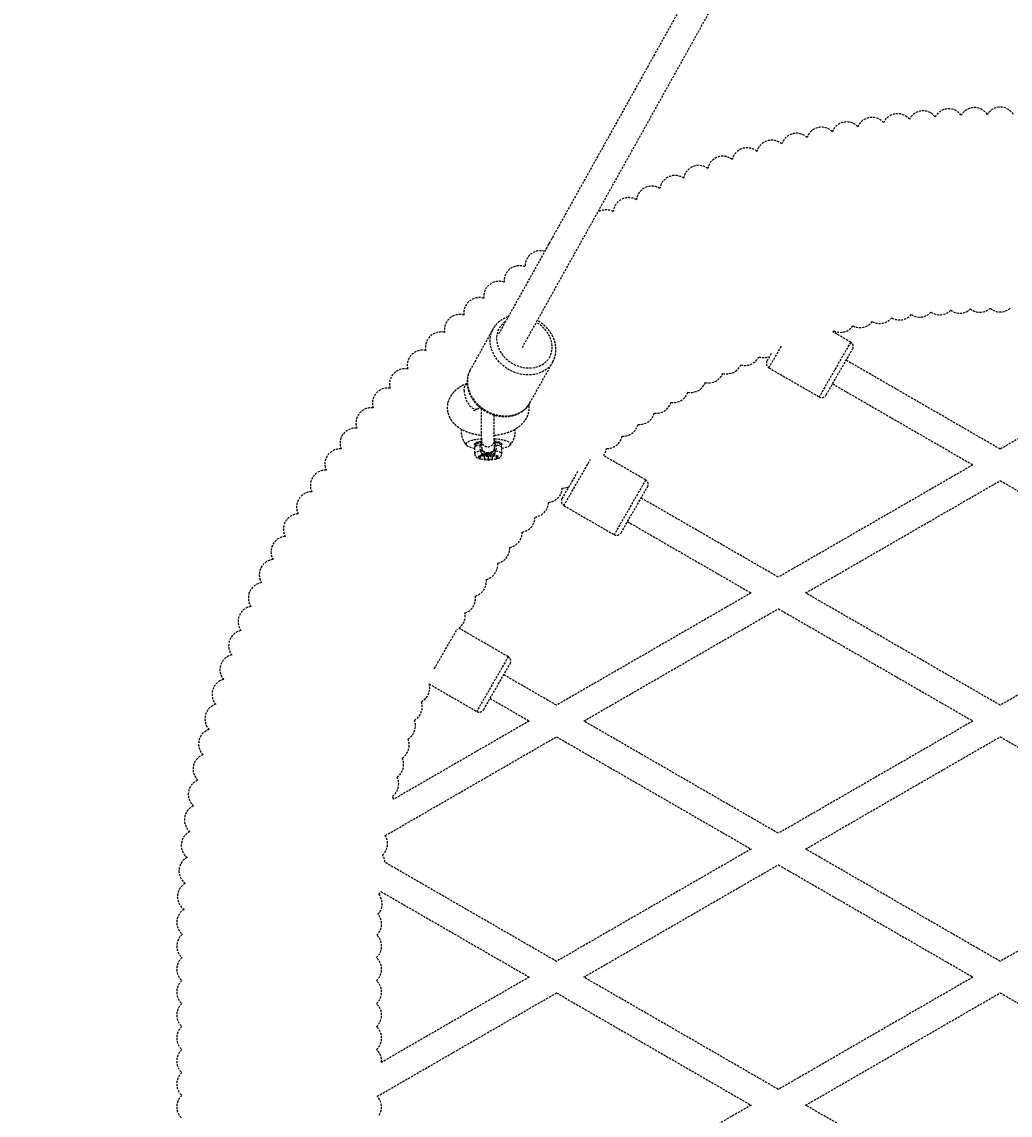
# Model space of a CAD drawing. Header units: millimetres. Extents: x -4197 to 3701, y -3900 to 3375.
# Drawn here: x -375 to 205, y 215 to 856 of the extents above; entities that cross this region are included whole.
import ezdxf

# ---------------------------------------------------------------- set-up
doc = ezdxf.new("R2010")
doc.units = ezdxf.units.MM
doc.linetypes.add('HIDDEN', pattern=[1.905, 1.27, -0.635])
for name, color, linetype in [('DIKOM_ОБЪЕКТ', 7, 'Continuous'), ('DIKOM_РАЗМЕР_ЗОНА', 7, 'Continuous'), ('DIKOM_РАЗМЕР_ОБЪЕКТА', 7, 'Continuous')]:
    doc.layers.add(name, color=color, linetype=linetype)
doc.styles.add('style1', font='arialbd.ttf', dxfattribs={"width": 0.8})
doc.dimstyles.new('1-50', dxfattribs={"dimtxt": 300, "dimasz": 200, "dimexe": 100, "dimexo": 0, "dimgap": 100, "dimtad": 1, "dimtxsty": 'style1', "dimcen": 200, "dimclrd": 7, "dimclre": 7, "dimclrt": 7, "dimadec": 1, "dimazin": 2, "dimtfac": 1, "dimtmove": 0, "dimatfit": 2, "dimfxl": 0, "dimlwd": 25, "dimlwe": 18, "dimarcsym": 0})

# ---------------------------------------------------------------- blocks, each defined once
blk = doc.blocks.new('*D2')
at = {"layer": 'Defpoints', "color": 0, "transparency": 16777216}
for p in [(-934.08, 1825.38), (198.72, 1825.38), (198.72, -1533.62)]:
    blk.add_point(p, dxfattribs=at)
at = {"layer": 'DIKOM_РАЗМЕР_ОБЪЕКТА', "color": 7, "lineweight": 18, "transparency": 16777216}
for p, q in [((198.72, 1825.38), (-1034.08, 1825.38)), ((198.72, -1533.62), (-1034.08, -1533.62))]:
    blk.add_line(p, q, dxfattribs=at)
at = {"layer": 'DIKOM_РАЗМЕР_ОБЪЕКТА', "color": 7, "lineweight": 25, "transparency": 16777216}
blk.add_line((-934.08, -1333.62), (-934.08, 1625.38), dxfattribs=at)
at = {"layer": 'DIKOM_РАЗМЕР_ОБЪЕКТА', "color": 7, "transparency": 16777216}
for points in [[(-967.42, 1625.38), (-900.75, 1625.38), (-934.08, 1825.38)], [(-967.42, -1333.62), (-900.75, -1333.62), (-934.08, -1533.62)]]:
    blk.add_solid(points, dxfattribs=at)
at = {"layer": 'DIKOM_РАЗМЕР_ОБЪЕКТА', "color": 7, "transparency": 16777216, "insert": (-1212.9, 33.6), "char_height": 300, "attachment_point": 5, "rotation": 90, "style": 'style1'}
blk.add_mtext('{\\fArial|b0|i0|c204|p34;\\H1.16667x;3360}', dxfattribs=at)
blk = doc.blocks.new('*D3')
at = {"layer": 'Defpoints', "color": 0, "transparency": 16777216}
for p in [(-3721.93, 3375.38), (198.72, 3375.38), (198.72, -3083.62)]:
    blk.add_point(p, dxfattribs=at)
at = {"layer": 'DIKOM_РАЗМЕР_ЗОНА', "color": 7, "lineweight": 18, "transparency": 16777216}
for p, q in [((198.72, 3375.38), (-3821.93, 3375.38)), ((198.72, -3083.62), (-3821.93, -3083.62))]:
    blk.add_line(p, q, dxfattribs=at)
at = {"layer": 'DIKOM_РАЗМЕР_ЗОНА', "color": 7, "lineweight": 25, "transparency": 16777216}
blk.add_line((-3721.93, -2883.62), (-3721.93, 3175.38), dxfattribs=at)
at = {"layer": 'DIKOM_РАЗМЕР_ЗОНА', "color": 7, "transparency": 16777216}
for points in [[(-3755.26, 3175.38), (-3688.6, 3175.38), (-3721.93, 3375.38)], [(-3755.26, -2883.62), (-3688.6, -2883.62), (-3721.93, -3083.62)]]:
    blk.add_solid(points, dxfattribs=at)
at = {"layer": 'DIKOM_РАЗМЕР_ЗОНА', "color": 7, "transparency": 16777216, "insert": (-4000.63, 193.17), "char_height": 300, "attachment_point": 5, "rotation": 90, "style": 'style1'}
blk.add_mtext('{\\fArial|b0|i0|c204|p34;\\H1.16667x;6460}', dxfattribs=at)

msp = doc.modelspace()

# ---------------------------------------------------------------- linework, layer by layer
at = {"layer": 'DIKOM_ОБЪЕКТ', "color": 7, "linetype": 'HIDDEN', "lineweight": 15}
for p, q in [((175.313, 1158.099), (-95.258, 672.857)), ((-81.284, 665.065), (189.287, 1150.307)), ((-98.412, 675.97), (-111.785, 651.986)), ((-98.625, 675.571), (-98.412, 675.97)), ((100.734, 674.152), (101.181, 674.77)), ((111.115, 668.158), (100.734, 674.152)), ((111.115, 668.158), (92.615, 636.115)), ((64.508, 661.432), (62.072, 657.213)), ((63.17, 653.115), (70.594, 665.974)), ((96.713, 637.213), (112.213, 664.06)), ((-76.849, 632.506), (-63.476, 656.49)), ((198.719, 605.456), (108.463, 657.565)), ((288.975, 657.565), (198.719, 605.456)), ((-111.785, 651.986), (-112.04, 651.506)), ((63.17, 653.115), (92.615, 636.115)), ((100.463, 643.709), (182.719, 596.218)), ((-109.031, 608.913), (-109.031, 608.158)), ((-105.289, 610.424), (-105.151, 606.456)), ((-97.556, 606.717), (-97.694, 610.688)), ((-97.353, 609.204), (-97.645, 609.283)), ((-93.531, 608.158), (-93.531, 608.913)), ((-109.231, 606.226), (-109.231, 602.748)), ((-93.331, 602.748), (-93.331, 606.226)), ((-106.281, 601.288), (-106.258, 601.422)), ((-106.281, 601.299), (-106.281, 600.334)), ((-101.306, 601.066), (-103.743, 600.694)), ((-103.743, 600.694), (-103.718, 599.962)), ((-103.718, 600.698), (-103.718, 599.962)), ((-103.718, 599.962), (-101.255, 599.601)), ((-98.844, 600.705), (-101.306, 601.066)), ((-101.255, 601.058), (-101.255, 599.601)), ((-101.255, 599.601), (-98.818, 599.973)), ((-98.818, 599.973), (-98.844, 600.705)), ((-96.303, 601.422), (-96.281, 601.299)), ((-96.281, 600.334), (-96.281, 601.299)), ((-56.961, 572.362), (-41.279, 599.525)), ((-9.016, 587.405), (-33.803, 601.716)), ((182.719, 596.218), (68.719, 530.4)), ((-48.902, 592.321), (-58.059, 576.46)), ((-54.828, 583.255), (-54.309, 582.955)), ((-9.016, 587.405), (-27.516, 555.362)), ((-23.418, 556.46), (-7.918, 583.307)), ((84.719, 521.163), (198.719, 586.981)), ((198.719, 586.981), (312.719, 521.163)), ((68.719, 530.4), (-11.668, 576.812)), ((-56.961, 572.362), (-27.516, 555.362)), ((-19.668, 562.955), (52.719, 521.163)), ((52.719, 521.163), (-61.281, 455.345)), ((198.719, 455.345), (84.719, 521.163)), ((312.719, 521.163), (198.719, 455.345)), ((-45.281, 446.107), (68.719, 511.925)), ((68.719, 511.925), (182.719, 446.107)), ((-132.889, 476.69), (-119.303, 500.221)), ((-89.535, 483.782), (-118.524, 500.518)), ((-89.535, 483.782), (-108.035, 451.739)), ((-103.937, 452.837), (-88.437, 479.684)), ((-135.922, 467.839), (-108.035, 451.739)), ((-61.281, 455.345), (-92.187, 473.188)), ((-100.187, 459.332), (-77.281, 446.107)), ((-77.281, 446.107), (-156.707, 400.251)), ((68.719, 380.289), (-45.281, 446.107)), ((182.719, 446.107), (68.719, 380.289)), ((-161.608, 378.946), (-61.281, 436.87)), ((-61.281, 436.87), (52.719, 371.052)), ((84.719, 371.052), (198.719, 436.87)), ((198.719, 436.87), (312.719, 371.052)), ((52.719, 371.052), (-61.281, 305.234)), ((198.719, 305.234), (84.719, 371.052)), ((312.719, 371.052), (198.719, 305.234)), ((-61.281, 305.234), (-161.747, 363.238)), ((-45.281, 295.996), (68.719, 361.814)), ((68.719, 361.814), (182.719, 295.996)), ((-164.05, 346.093), (-77.281, 295.996)), ((-77.281, 295.996), (-163.816, 246.035)), ((68.719, 230.178), (-45.281, 295.996)), ((182.719, 295.996), (68.719, 230.178)), ((-166.284, 226.135), (-61.281, 286.758)), ((-61.281, 286.758), (52.719, 220.941)), ((84.719, 220.941), (198.719, 286.758)), ((198.719, 286.758), (312.719, 220.941)), ((52.719, 220.941), (-61.281, 155.123)), ((198.719, 155.123), (84.719, 220.941))]:
    msp.add_line(p, q, dxfattribs=at)
at = {"layer": 'DIKOM_ОБЪЕКТ', "color": 7, "linetype": 'HIDDEN', "lineweight": 15, "flags": 128}
for points in [[(-65.235, 726.701), (-66.153, 725.265), (-66.587, 724.276)], [(-91.271, 680.008), (-91.53, 679.826), (-93.107, 678.475), (-94.407, 676.894), (-95.402, 675.119), (-96.071, 673.185), (-96.4, 671.136), (-96.381, 669.013), (-96.016, 666.864), (-95.312, 664.733), (-94.283, 662.665), (-92.953, 660.706), (-91.349, 658.896), (-89.505, 657.275)], [(-89.505, 657.275), (-87.461, 655.876), (-85.26, 654.73), (-82.949, 653.861), (-80.578, 653.288), (-78.197, 653.022), (-75.856, 653.07), (-73.606, 653.43), (-71.495, 654.095), (-69.567, 655.051), (-67.864, 656.277), (-66.422, 657.746), (-65.272, 659.429), (-64.437, 661.289), (-63.937, 663.285), (-63.781, 665.377), (-63.974, 667.519), (-64.51, 669.665), (-65.379, 671.769), (-66.561, 673.788), (-68.033, 675.678), (-69.761, 677.398), (-71.71, 678.912), (-73.082, 679.774)], [(-91.999, 653.931), (-93.994, 655.667), (-95.756, 657.592), (-97.254, 659.67), (-98.461, 661.866), (-99.355, 664.139), (-99.92, 666.45), (-100.147, 668.757), (-100.031, 671.019), (-99.575, 673.196), (-98.786, 675.248), (-98.625, 675.571)], [(-63.409, 656.61), (-63.616, 656.244), (-64.875, 654.446), (-66.421, 652.859), (-68.227, 651.51), (-70.259, 650.424), (-72.482, 649.619), (-74.856, 649.112), (-77.338, 648.909), (-79.885, 649.016), (-82.451, 649.43), (-84.99, 650.144), (-87.456, 651.144), (-89.807, 652.414), (-91.999, 653.931)], [(-112.04, 651.506), (-112.16, 651.264), (-112.948, 649.212), (-113.405, 647.035), (-113.521, 644.773), (-113.294, 642.467), (-112.728, 640.156), (-111.834, 637.882), (-110.627, 635.686), (-109.129, 633.608), (-107.367, 631.683), (-105.372, 629.947)], [(-115.443, 639.838), (-115.333, 638.291), (-115.007, 636.659), (-114.481, 635.018), (-113.779, 633.446), (-112.934, 632.015), (-111.985, 630.794), (-110.978, 629.838), (-109.959, 629.192), (-108.975, 628.887), (-108.073, 628.937), (-107.878, 629)], [(-105.372, 629.947), (-103.18, 628.431), (-100.83, 627.161), (-98.363, 626.16), (-95.824, 625.446), (-93.258, 625.032), (-90.712, 624.925), (-88.229, 625.128), (-85.855, 625.635), (-83.632, 626.44), (-81.6, 627.526), (-79.795, 628.875), (-78.249, 630.462), (-76.989, 632.26), (-76.849, 632.506)], [(-109.231, 605.737), (-110.762, 606.097), (-112.101, 606.534), (-113.143, 607.023), (-113.859, 607.549), (-114.229, 608.099), (-114.243, 608.657), (-113.9, 609.207), (-113.21, 609.736), (-112.193, 610.228), (-110.875, 610.67), (-109.293, 611.049), (-107.491, 611.355), (-105.518, 611.58), (-105.335, 611.596)], [(-108.854, 607.732), (-108.862, 607.738), (-109.234, 608.175), (-109.234, 608.623), (-108.862, 609.06), (-108.136, 609.467), (-107.089, 609.823), (-105.77, 610.113), (-105.281, 610.192)], [(-108.838, 607.713), (-108.995, 607.965), (-108.974, 608.399), (-108.594, 608.821), (-107.872, 609.213), (-106.841, 609.555), (-105.551, 609.832), (-105.27, 609.877)], [(-97.709, 611.634), (-97.043, 611.58), (-95.07, 611.355), (-93.268, 611.049), (-91.687, 610.67), (-90.369, 610.228), (-89.351, 609.736), (-88.662, 609.207), (-88.319, 608.657), (-88.333, 608.099), (-88.703, 607.549), (-89.418, 607.023), (-90.46, 606.534), (-91.8, 606.097), (-93.331, 605.737)], [(-97.678, 610.248), (-97.533, 610.228), (-96.102, 609.977), (-94.912, 609.652), (-94.02, 609.268), (-93.468, 608.844), (-93.281, 608.399)], [(-97.667, 609.932), (-97.566, 609.918), (-96.191, 609.67), (-95.054, 609.352), (-94.207, 608.977), (-93.692, 608.565), (-93.531, 608.133), (-93.727, 607.709)], [(-105.745, 607.928), (-107.034, 607.646), (-108.063, 607.299), (-108.786, 606.904), (-109.171, 606.478), (-109.231, 606.226)], [(-109.231, 602.749), (-109.171, 603.001), (-108.786, 603.427), (-108.063, 603.822), (-107.034, 604.168), (-105.745, 604.451)], [(-93.331, 606.226), (-93.41, 606.515), (-93.823, 606.939), (-94.574, 607.33), (-95.627, 607.672), (-96.935, 607.949)], [(-96.935, 604.471), (-95.627, 604.195), (-94.574, 603.853), (-93.823, 603.461), (-93.41, 603.038), (-93.331, 602.753)], [(-93.281, 608.399), (-93.468, 607.954), (-93.707, 607.732)], [(-104.622, 602.091), (-105.71, 601.845), (-106.536, 601.539), (-107.054, 601.19), (-107.231, 600.819), (-107.058, 600.448), (-106.544, 600.098), (-105.924, 599.854)], [(-106.258, 600.211), (-106.58, 600.436), (-106.781, 600.804), (-106.606, 601.173), (-106.068, 601.517), (-105.205, 601.814), (-104.073, 602.043), (-102.752, 602.188), (-101.33, 602.24), (-99.905, 602.195), (-98.574, 602.056), (-97.427, 601.832), (-96.543, 601.539), (-95.981, 601.197), (-95.781, 600.829), (-95.781, 600.829)], [(-106.281, 600.322), (-106.107, 600.672), (-105.576, 600.996), (-104.726, 601.271), (-103.621, 601.477), (-102.342, 601.598), (-100.984, 601.625), (-99.649, 601.557), (-98.434, 601.397), (-97.431, 601.159), (-96.713, 600.86), (-96.334, 600.521), (-96.321, 600.169), (-96.677, 599.829), (-97.374, 599.526), (-98.361, 599.283), (-99.564, 599.118), (-100.895, 599.043), (-102.254, 599.064), (-103.541, 599.179), (-104.661, 599.38), (-105.529, 599.651), (-106.083, 599.973), (-106.281, 600.322)], [(-96.637, 599.854), (-95.968, 600.123), (-95.479, 600.475), (-95.332, 600.846), (-95.535, 601.216), (-96.076, 601.563), (-96.924, 601.865), (-98.028, 602.106)], [(-95.781, 600.829), (-95.956, 600.46), (-96.303, 600.211)], [(-57.86, 582.522), (-56.28, 582.764), (-54.828, 583.255)], [(-156.707, 400.251), (-156.763, 400.424), (-157.402, 401.89)], [(-165.345, 344.414), (-164.333, 345.649), (-164.05, 346.093)]]:
    msp.add_lwpolyline(points, dxfattribs=at)
at = {"layer": 'DIKOM_ОБЪЕКТ', "color": 7, "linetype": 'HIDDEN', "lineweight": 15}
for centre, radius, start, end in [((138.549, 793.046), 9, 39.468253, 155.13285), ((153.538, 794.724), 9, 37.635914, 153.307738), ((168.573, 795.924), 9, 35.826119, 151.489706), ((183.637, 796.645), 9, 33.986301, 149.6493), ((198.719, 796.885), 9, 32.161054, 147.838929), ((108.769, 788.263), 9, 43.111809, 158.773221), ((123.621, 790.892), 9, 41.293362, 156.964765), ((79.356, 781.593), 9, 46.767221, 162.443657), ((94.01, 785.162), 9, 44.953509, 160.609555), ((50.424, 773.064), 9, 50.417703, 166.087043), ((64.822, 777.559), 9, 48.583584, 164.260003), ((36.177, 768.113), 9, 52.240982, 167.909257), ((22.096, 762.71), 9, 54.069065, 169.725611), ((8.195, 756.863), 9, 55.902767, 171.563744), ((-5.515, 750.574), 9, 57.714782, 173.386548), ((-19.017, 743.853), 9, 59.542347, 175.206925), ((-32.298, 736.705), 9, 61.372191, 122.165487), ((-70.683, 712.776), 9, 73.849346, 182.50965), ((-82.948, 703.998), 9, 68.670641, 184.341508), ((-94.928, 694.833), 9, 70.489135, 186.153665), ((-106.608, 685.293), 9, 72.327197, 187.983844), ((151.51, 691.873), 9, 237.110682, 317.490457), ((163.27, 693.19), 9, 235.285571, 315.669337), ((175.067, 694.131), 9, 233.456322, 313.835538), ((186.886, 694.696), 9, 231.639919, 312.018811), ((198.719, 694.885), 9, 229.806457, 310.193564), ((-117.98, 675.386), 9, 74.147078, 189.816094), ((116.566, 685.688), 9, 242.585155, 322.960208), ((128.145, 688.12), 9, 240.76656, 321.144576), ((139.799, 690.183), 9, 238.932036, 319.315569), ((-129.03, 665.12), 9, 75.965139, 191.634866), ((105.069, 682.887), 9, 244.405347, 324.791659), ((109.615, 665.56), 3, 330, 60), ((-139.748, 654.508), 9, 77.796695, 193.463125), ((38.48, 658.55), 9, 255.360684, 335.744418), ((49.237, 663.484), 9, 253.534146, 333.911922), ((60.143, 668.072), 9, 251.716494, 292.081127), ((64.67, 655.713), 3, 150, 240), ((-150.122, 643.56), 9, 79.618695, 195.285089), ((27.887, 653.277), 9, 257.188485, 337.568249), ((-160.143, 632.288), 9, 81.44699, 197.110123), ((-111.45, 640.505), 4.049, 121.657116, 189.490305), ((17.467, 647.669), 9, 259.010531, 339.39067), ((7.23, 641.731), 9, 260.835802, 341.218858), ((94.115, 638.713), 3, 240, 330), ((-169.799, 620.702), 9, 83.272147, 198.946863), ((-2.812, 635.471), 9, 262.661236, 343.043931), ((-12.649, 628.894), 9, 264.487857, 344.868827), ((-179.082, 608.813), 9, 85.085837, 200.755466), ((-22.272, 622.007), 9, 266.309236, 346.692472), ((-101.495, 610.652), 3.801, 183.398658, 0.561138), ((-31.672, 614.817), 9, 268.141707, 348.521445), ((-187.98, 596.636), 9, 86.927559, 202.591974), ((-40.836, 607.332), 9, 321.389675, 350.339194), ((-196.487, 584.181), 9, 88.741269, 204.41652), ((-10.516, 584.807), 3, 330, 60), ((-204.593, 571.461), 9, 90.567163, 206.236689), ((-66.837, 583.179), 9, 275.437081, 355.817869), ((-74.976, 574.589), 9, 277.26401, 357.644777), ((-55.461, 574.96), 3, 150, 240), ((-212.29, 558.49), 9, 92.397317, 208.059268), ((-82.838, 565.745), 9, 279.08914, 359.468107), ((-219.569, 545.281), 9, 94.224906, 209.890196), ((-90.414, 556.655), 9, 280.907806, 1.293168), ((-26.016, 557.96), 3, 240, 330), ((-97.697, 547.327), 9, 282.742379, 3.124932), ((-226.424, 531.846), 9, 96.044214, 211.713195), ((-104.679, 537.773), 9, 284.56101, 4.940684), ((-232.848, 518.2), 9, 97.871527, 213.533725), ((-111.353, 528.001), 9, 286.386613, 6.772271), ((-117.713, 518.021), 9, 288.214612, 8.597108), ((-238.833, 504.357), 9, 99.701169, 215.366615), ((-123.751, 507.844), 9, 305.510963, 10.419433), ((-244.375, 490.329), 9, 101.518519, 217.184912), ((-249.467, 476.132), 9, 103.35048, 219.012372), ((-91.035, 481.184), 3, 330, 60), ((-254.105, 461.781), 9, 105.173187, 220.841411), ((-144.577, 465.372), 9, 297.337696, 15.908), ((-258.283, 447.288), 9, 106.994443, 222.664507), ((-148.925, 454.366), 9, 299.166708, 19.547475), ((-106.535, 454.337), 3, 240, 330), ((-152.92, 443.228), 9, 300.990441, 21.368722), ((-261.997, 432.67), 9, 108.821682, 224.492384), ((-156.559, 431.968), 9, 302.813377, 23.195156), ((-265.244, 417.941), 9, 110.644152, 226.316288), ((-159.837, 420.597), 9, 304.639722, 25.022515), ((-268.02, 403.115), 9, 112.470624, 228.136227), ((-162.751, 409.128), 9, 306.463359, 26.846505), ((-270.323, 388.21), 9, 114.300927, 229.968129), ((-272.15, 373.238), 9, 116.119301, 231.773053), ((-169.283, 374.246), 9, 311.938637, 32.31985), ((-273.499, 358.219), 9, 117.962159, 233.620229), ((-170.717, 362.499), 9, 4.709717, 34.148831), ((-274.369, 343.16), 9, 119.763606, 235.461101), ((-172.458, 338.9), 9, 317.431579, 37.780685), ((-274.758, 328.079), 9, 121.582057, 230.773349), ((-172.763, 327.074), 9, 313.879721, 39.612078), ((-274.781, 314.117), 9, 129.036903, 228.385781), ((-172.781, 314.117), 9, 311.614219, 45.959665), ((-274.781, 300.66), 9, 131.614219, 228.389867), ((-172.781, 300.659), 9, 311.610133, 48.385781), ((-274.781, 287.201), 9, 131.610133, 228.40084), ((-172.781, 287.201), 9, 311.59916, 48.389867), ((-274.781, 273.741), 9, 131.59916, 228.389867), ((-172.781, 273.741), 9, 311.610133, 48.40084), ((-274.781, 260.282), 9, 131.610133, 228.389867), ((-172.781, 260.282), 9, 311.610133, 48.389867), ((-274.781, 246.824), 9, 131.610133, 228.389867), ((-172.781, 246.824), 9, 354.969443, 48.389867), ((-274.781, 233.366), 9, 131.610133, 228.389867), ((-274.781, 219.908), 9, 131.610133, 228.389867), ((-172.781, 219.908), 9, 327.738326, 43.783323)]:
    msp.add_arc(centre, radius, start, end, dxfattribs=at)
for points, knots in [([(-89.593, 683.018), (-89.716, 682.985), (-90.589, 682.749), (-92.082, 682.045), (-94.015, 680.905), (-95.727, 679.506), (-97.177, 677.893), (-98.143, 676.551), (-98.527, 675.714), (-98.612, 675.526)], [0, 0, 0, 0, 0.0305694, 0.2163611, 0.4010806, 0.5845471, 0.7667514, 0.9478908, 1, 1, 1, 1]), ([(-63.432, 656.636), (-63.193, 657.082), (-62.615, 658.155), (-62.032, 660.011), (-61.648, 662.138), (-61.577, 664.331), (-61.807, 666.553), (-62.339, 668.771), (-63.165, 670.952), (-64.274, 673.062), (-65.65, 675.066), (-67.268, 676.934), (-69.112, 678.624), (-70.82, 679.93), (-71.958, 680.574), (-72.363, 680.803)], [0, 0, 0, 0, 0.056921, 0.136987, 0.21709, 0.2974418, 0.3781953, 0.4594251, 0.5411287, 0.6232468, 0.705692, 0.7883756, 0.8712245, 0.9541882, 1, 1, 1, 1]), ([(-112.027, 651.455), (-112.242, 651.032), (-112.778, 649.973), (-113.308, 648.131), (-113.645, 645.993), (-113.667, 643.792), (-113.389, 641.569), (-112.81, 639.355), (-111.938, 637.183), (-110.785, 635.087), (-109.369, 633.103), (-107.74, 631.292), (-106.416, 630.104), (-105.312, 629.229), (-104.136, 628.37), (-102.296, 627.247), (-100.004, 626.165), (-97.619, 625.338), (-95.178, 624.781), (-92.719, 624.504), (-90.281, 624.513), (-87.904, 624.811), (-85.63, 625.395), (-83.495, 626.254), (-81.54, 627.374), (-79.79, 628.732), (-78.298, 630.315), (-77.282, 631.665), (-76.864, 632.527), (-76.759, 632.745)], [0, 0, 0, 0, 0.0263705, 0.0659044, 0.1054743, 0.1451815, 0.1850956, 0.2252471, 0.2656295, 0.3062102, 0.3469452, 0.3877916, 0.4266739, 0.4340782, 0.4566749, 0.4976739, 0.5387157, 0.5797891, 0.6208888, 0.6620027, 0.7031077, 0.7441658, 0.7851236, 0.8259174, 0.8664847, 0.9067812, 0.9467982, 0.9865717, 1, 1, 1, 1]), ([(-113.566, 643.955), (-114.009, 643.779), (-115.28, 643.273), (-117.254, 642.263), (-119.301, 640.909), (-121.03, 639.421), (-122.427, 637.867), (-123.553, 636.209), (-124.408, 634.463), (-125.005, 632.591), (-125.306, 630.624), (-125.281, 628.613), (-124.942, 626.672), (-124.316, 624.826), (-123.423, 623.088), (-122.276, 621.461), (-120.876, 619.948), (-119.219, 618.552), (-117.301, 617.285), (-115.136, 616.169), (-112.763, 615.225), (-110.232, 614.48), (-107.751, 613.944), (-106.093, 613.75), (-105.345, 613.662)], [0, 0, 0, 0, 0.02895071, 0.08291754, 0.13776227, 0.18513389, 0.23031935, 0.27355881, 0.31532454, 0.35610876, 0.40014628, 0.44293529, 0.48493493, 0.52659967, 0.5685604, 0.61146027, 0.65593266, 0.70250157, 0.75137035, 0.80218599, 0.8540883, 0.90601394, 0.95754831, 1, 1, 1, 1]), ([(-109.801, 627.963), (-109.808, 627.955), (-109.831, 627.927), (-109.647, 628.102), (-109.194, 628.398), (-108.569, 628.725), (-108.068, 628.924), (-107.879, 629)], [0, 0, 0, 0, 0.0941278, 0.3434922, 0.5917741, 0.8455767, 1, 1, 1, 1]), ([(-107.879, 629), (-107.406, 629.179), (-106.727, 629.437), (-106.102, 629.754), (-105.912, 629.851)], [0, 0, 0, 0, 0.6956238, 1, 1, 1, 1]), ([(-105.388, 629.301), (-105.389, 629.09), (-105.393, 628.384), (-105.396, 626.986), (-105.398, 625.17), (-105.397, 623.257), (-105.392, 621.314), (-105.386, 619.387), (-105.376, 617.527), (-105.365, 615.785), (-105.351, 614.204), (-105.336, 612.826), (-105.319, 611.687), (-105.304, 610.904), (-105.293, 610.56), (-105.289, 610.424)], [0, 0, 0, 0, 0.0354534, 0.1182076, 0.2008444, 0.2834239, 0.3659783, 0.4485292, 0.5310908, 0.613684, 0.69634, 0.7791147, 0.8621271, 0.9456881, 1, 1, 1, 1]), ([(-97.744, 613.619), (-97.403, 613.644), (-96.152, 613.738), (-94.035, 614.103), (-91.423, 614.715), (-88.905, 615.55), (-86.503, 616.604), (-84.345, 617.846), (-82.475, 619.238), (-80.921, 620.723), (-79.636, 622.322), (-78.622, 624.018), (-77.852, 625.859), (-77.381, 627.82), (-77.215, 629.78), (-77.366, 631.026), (-77.436, 631.602)], [0, 0, 0, 0, 0.0302656, 0.1112821, 0.1931692, 0.2763274, 0.361074, 0.4474047, 0.5243178, 0.5979162, 0.668126, 0.7355455, 0.8009589, 0.872157, 0.9409485, 1, 1, 1, 1]), ([(-97.694, 610.688), (-97.696, 610.772), (-97.704, 611.002), (-97.717, 611.621), (-97.732, 612.599), (-97.747, 613.859), (-97.761, 615.352), (-97.773, 617.029), (-97.783, 618.842), (-97.791, 620.743), (-97.795, 622.671), (-97.798, 624.263), (-97.797, 625.159), (-97.797, 625.448)], [0, 0, 0, 0, 0.0530339, 0.1445392, 0.2419435, 0.3421061, 0.4432099, 0.5446963, 0.6463599, 0.7481109, 0.849903, 0.9517066, 1, 1, 1, 1]), ([(-117.043, 617.201), (-117.085, 616.546), (-117.17, 615.245), (-116.897, 613.333), (-116.375, 611.542), (-115.614, 609.922), (-114.772, 608.586), (-114.118, 607.863), (-113.847, 607.564)], [0, 0, 0, 0, 0.1873425, 0.37238778, 0.54947069, 0.71977593, 0.88414787, 1, 1, 1, 1]), ([(-88.755, 607.532), (-88.495, 607.81), (-87.822, 608.532), (-86.959, 609.895), (-86.179, 611.565), (-85.654, 613.353), (-85.43, 615.244), (-85.392, 616.557), (-85.517, 617.22), (-85.519, 617.229)], [0, 0, 0, 0, 0.1085063, 0.2815996, 0.4562492, 0.6319309, 0.8082468, 0.9973695, 1, 1, 1, 1]), ([(-105.254, 609.415), (-105.286, 609.409), (-105.769, 609.324), (-106.625, 609.089), (-107.585, 608.698), (-108.328, 608.19), (-108.849, 607.597), (-109.187, 606.919), (-109.197, 606.444), (-109.201, 606.247)], [0, 0, 0, 0, 0.0153632, 0.2356687, 0.4733085, 0.6283778, 0.7679919, 0.9039159, 1, 1, 1, 1]), ([(-105.32, 609.185), (-105.369, 609.093), (-105.461, 608.92), (-105.567, 608.583), (-105.654, 608.25), (-105.716, 608.031), (-105.745, 607.928)], [0, 0, 0, 0, 0.3007617, 0.5660392, 0.7979863, 1, 1, 1, 1]), ([(-97.353, 609.204), (-97.397, 609.264), (-97.486, 609.385), (-97.607, 609.47), (-97.683, 609.478), (-97.697, 609.479)], [0, 0, 0, 0, 0.447293, 0.8944833, 1, 1, 1, 1]), ([(-93.368, 606.226), (-93.37, 606.438), (-93.373, 606.922), (-93.709, 607.584), (-94.191, 608.146), (-94.812, 608.594), (-95.647, 608.986), (-96.594, 609.284), (-97.362, 609.419), (-97.651, 609.47)], [0, 0, 0, 0, 0.0977026, 0.2226546, 0.3446063, 0.4792926, 0.6469353, 0.8670668, 1, 1, 1, 1]), ([(-96.935, 607.949), (-96.964, 608.051), (-97.027, 608.27), (-97.113, 608.602), (-97.217, 608.939), (-97.305, 609.112), (-97.353, 609.204)], [0, 0, 0, 0, 0.2020137, 0.4339608, 0.6992383, 1, 1, 1, 1]), ([(-109.202, 602.752), (-109.211, 602.677), (-109.251, 602.322), (-109.033, 601.717), (-108.619, 601.076), (-108.062, 600.583), (-107.345, 600.169), (-106.435, 599.819), (-105.637, 599.644), (-105.239, 599.556)], [0, 0, 0, 0, 0.0367573, 0.1744208, 0.3018392, 0.4348352, 0.5911559, 0.7962118, 1, 1, 1, 1]), ([(-105.745, 604.451), (-105.759, 604.501), (-105.795, 604.633), (-105.936, 605.255), (-106.044, 606.371), (-105.844, 607.416), (-105.745, 607.928)], [0, 0, 0, 0, 0.0465725, 0.1228403, 0.5703528, 1, 1, 1, 1]), ([(-105.745, 607.928), (-105.627, 607.926), (-105.358, 607.919), (-105.206, 607.86), (-105.12, 607.826)], [0, 0, 0, 0, 0.4387095, 1, 1, 1, 1]), ([(-105.12, 604.931), (-105.206, 604.816), (-105.358, 604.613), (-105.627, 604.5), (-105.745, 604.451)], [0, 0, 0, 0, 0.561298, 1, 1, 1, 1]), ([(-105.745, 604.451), (-105.716, 604.356), (-105.654, 604.152), (-105.567, 603.791), (-105.461, 603.38), (-105.369, 603.117), (-105.32, 602.977)], [0, 0, 0, 0, 0.20201375, 0.4339608, 0.6992383, 1, 1, 1, 1]), ([(-105.32, 602.977), (-104.637, 602.95), (-103.37, 602.9), (-101.987, 602.881), (-101.35, 602.872)], [0, 0, 0, 0, 0.5393601, 1, 1, 1, 1]), ([(-105.32, 602.977), (-105.274, 602.87), (-105.183, 602.656), (-105.011, 602.4), (-104.823, 602.2), (-104.689, 602.127), (-104.622, 602.091)], [0, 0, 0, 0, 0.2500887, 0.5001199, 0.7500904, 1, 1, 1, 1]), ([(-105.124, 606.458), (-105.118, 606.233), (-105.111, 605.981), (-105.04, 605.705), (-105.008, 605.596), (-104.978, 605.514), (-104.967, 605.483)], [0, 0, 0, 0, 0.64076731, 0.71866939, 0.89267445, 1, 1, 1, 1]), ([(-104.967, 605.483), (-104.963, 605.398), (-104.955, 605.228), (-105.065, 605.03), (-105.12, 604.931)], [0, 0, 0, 0, 0.4987135, 1, 1, 1, 1]), ([(-105.12, 604.931), (-104.868, 604.634), (-104.385, 604.066), (-103.383, 603.329), (-102.341, 602.946), (-101.686, 602.897), (-101.35, 602.872)], [0, 0, 0, 0, 0.30350372, 0.58044471, 0.78434545, 1, 1, 1, 1]), ([(-101.364, 603.225), (-101.691, 603.245), (-102.385, 603.286), (-103.377, 603.659), (-104.375, 604.346), (-104.751, 605.068), (-104.967, 605.483)], [0, 0, 0, 0, 0.2003137, 0.4255543, 0.6689055, 1, 1, 1, 1]), ([(-104.622, 602.091), (-104.106, 602.17), (-103.089, 602.325), (-101.913, 602.351), (-101.334, 602.365)], [0, 0, 0, 0, 0.5076616, 1, 1, 1, 1]), ([(-97.743, 605.5), (-97.963, 605.083), (-98.344, 604.36), (-99.348, 603.668), (-100.343, 603.291), (-101.037, 603.246), (-101.364, 603.225)], [0, 0, 0, 0, 0.3310684, 0.5744456, 0.7996743, 1, 1, 1, 1]), ([(-101.364, 603.225), (-101.362, 603.179), (-101.357, 603.089), (-101.353, 602.944), (-101.35, 602.872)], [0, 0, 0, 0, 0.5052293, 1, 1, 1, 1]), ([(-97.573, 604.948), (-97.829, 604.65), (-98.319, 604.08), (-99.322, 603.338), (-100.363, 602.95), (-101.015, 602.898), (-101.35, 602.872)], [0, 0, 0, 0, 0.30350175, 0.58044226, 0.78434362, 1, 1, 1, 1]), ([(-97.353, 602.995), (-98.042, 602.965), (-99.321, 602.909), (-100.71, 602.884), (-101.35, 602.872)], [0, 0, 0, 0, 0.5393619, 1, 1, 1, 1]), ([(-101.334, 602.365), (-101.337, 602.471), (-101.343, 602.669), (-101.348, 602.808), (-101.35, 602.872)], [0, 0, 0, 0, 0.5421545, 1, 1, 1, 1]), ([(-101.334, 602.365), (-100.755, 602.354), (-99.578, 602.333), (-98.55, 602.182), (-98.028, 602.106)], [0, 0, 0, 0, 0.4923384, 1, 1, 1, 1]), ([(-98.028, 602.106), (-97.963, 602.143), (-97.834, 602.216), (-97.651, 602.418), (-97.485, 602.674), (-97.397, 602.888), (-97.353, 602.995)], [0, 0, 0, 0, 0.2499096, 0.4998801, 0.7499113, 1, 1, 1, 1]), ([(-97.743, 605.5), (-97.744, 605.415), (-97.747, 605.244), (-97.631, 605.047), (-97.573, 604.948)], [0, 0, 0, 0, 0.4987116, 1, 1, 1, 1]), ([(-97.743, 605.5), (-97.682, 605.684), (-97.561, 606.056), (-97.569, 606.496), (-97.574, 606.717)], [0, 0, 0, 0, 0.4964159, 1, 1, 1, 1]), ([(-96.935, 607.949), (-97.055, 607.945), (-97.328, 607.938), (-97.485, 607.878), (-97.573, 607.844)], [0, 0, 0, 0, 0.4387049, 1, 1, 1, 1]), ([(-97.573, 604.948), (-97.485, 604.834), (-97.328, 604.631), (-97.055, 604.52), (-96.935, 604.471)], [0, 0, 0, 0, 0.561293, 1, 1, 1, 1]), ([(-97.434, 599.548), (-97.183, 599.593), (-96.474, 599.721), (-95.531, 600.031), (-94.669, 600.456), (-94.003, 601.003), (-93.556, 601.656), (-93.314, 602.291), (-93.358, 602.665), (-93.369, 602.764)], [0, 0, 0, 0, 0.1197304, 0.3384682, 0.5442383, 0.6854609, 0.819655, 0.952005, 1, 1, 1, 1]), ([(-97.353, 602.995), (-97.305, 603.135), (-97.217, 603.4), (-97.113, 603.811), (-97.027, 604.172), (-96.964, 604.376), (-96.935, 604.471)], [0, 0, 0, 0, 0.3007617, 0.5660392, 0.7979863, 1, 1, 1, 1]), ([(-96.935, 607.949), (-96.887, 607.745), (-96.812, 607.422), (-96.691, 606.555), (-96.679, 605.562), (-96.865, 604.768), (-96.935, 604.471)], [0, 0, 0, 0, 0.172745, 0.2740289, 0.7292513, 1, 1, 1, 1])]:
    msp.add_open_spline(points, degree=3, knots=knots, dxfattribs=at)

# ---------------------------------------------------------------- dimensions: what is measured, and where the dimension line sits
at = {"layer": 'DIKOM_РАЗМЕР_ЗОНА'}
dim = msp.add_linear_dim(base=(-3721.931, 3375.385), p1=(198.719, -3083.615), p2=(198.719, 3375.385), angle=270, text='{\\fArial|b0|i0|c204|p34;\\H1.16667x;6460}', dimstyle='1-50', dxfattribs=at)
dim.commit()
dim.dimension.update_dxf_attribs({"geometry": '*D3', "text_midpoint": (-3721.931, 193.171), "dimtype": 160})
at = {"layer": 'DIKOM_РАЗМЕР_ОБЪЕКТА'}
dim = msp.add_linear_dim(base=(-934.082, 1825.385), p1=(198.719, -1533.615), p2=(198.719, 1825.385), angle=270, text='{\\fArial|b0|i0|c204|p34;\\H1.16667x;3360}', dimstyle='1-50', dxfattribs=at)
dim.commit()
dim.dimension.update_dxf_attribs({"geometry": '*D2', "text_midpoint": (-934.082, 33.597), "dimtype": 160})

doc.saveas('drawing.dxf')
